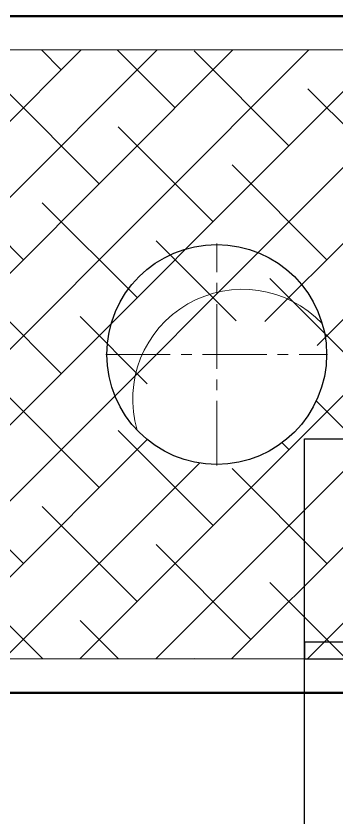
# Model space of a CAD drawing. Header units: millimetres. Extents: x 163705 to 1616509, y 81827 to 302547.
# Drawn here: x 253334 to 254284, y 145290 to 147660 of the extents above; entities that cross this region are included whole.
import ezdxf

# ---------------------------------------------------------------- set-up
doc = ezdxf.new("R2010")
doc.units = ezdxf.units.MM
doc.header["$LTSCALE"] = 10
doc.linetypes.add('CENTER2', pattern=[28.575, 19.05, -3.175, 3.175, -3.175])
for name, color, linetype, lineweight in [('1-中心线', 1, 'CENTER2', 0), ('1-剖面线', 8, 'Continuous', 0), ('1-填充', 8, 'Continuous', 18), ('1-设备轮廓', 2, 'Continuous', 18)]:
    doc.layers.add(name, color=color, linetype=linetype, lineweight=lineweight)

# ---------------------------------------------------------------- blocks, each defined once
blk = doc.blocks.new('G$CE8A1B22C')
blk.add_circle((328, 328), 325)
at = {"layer": '1-中心线'}
for p, q in [((328, 0), (328, 656)), ((0, 328), (656, 328))]:
    blk.add_line(p, q, dxfattribs=at)
at = {"layer": '1-剖面线'}
blk.add_arc((404.3, 195.4), 325, 43.5125, 196.2853, dxfattribs=at)
blk = doc.blocks.new('A$C5A5F0ED2')
at = {"layer": '1-填充'}
h = blk.add_hatch(dxfattribs=at)
h.set_pattern_fill('ANSI38', color=256, scale=50)
h.paths.add_polyline_path([(100, 100), (5900, 100), (5900, 1900), (100, 1900)])
h.paths.add_polyline_path([(675, 1000, 1), (1325, 1000, 1)], flags=16)
h.paths.add_polyline_path([(3325, 1000, 0.677608), (2764.3, 776.2, 0.677608)], flags=16)
h.paths.add_polyline_path([(5325, 1000, 0.677608), (4764.3, 776.2, 0.677608)], flags=16)
for points in [[(0, 0), (6000, 0), (6000, 2000), (0, 2000)], [(100, 100), (5900, 100), (5900, 1900), (100, 1900)]]:
    blk.add_lwpolyline(points, close=True, dxfattribs=at)
blk.add_blockref('G$CE8A1B22C', (2672, 672))
blk = doc.blocks.new('A$C7121566b')
at = {"layer": '1-设备轮廓', "lineweight": 50, "ltscale": 5}
for points in [[(4499.7, 7100.1), (47799.6, 7100.1)], [(4499.7, 5100.1), (47799.6, 5100.1)]]:
    blk.add_lwpolyline(points, dxfattribs=at)
for name, p in [('A$C5A5F0ED2', (40999.7, 5100.1)), ('G$CE8A1B22C', (43671.7, 5772.1))]:
    blk.add_blockref(name, p)
blk = doc.blocks.new('G$C5344DCDD')
for points in [[(1798.8, 2286.6), (3698.8, 2286.6), (3698.8, 386.6), (1798.8, 386.6)], [(1798.8, 2286.6), (3698.8, 2286.6), (3698.8, 386.6), (1798.8, 386.6)], [(2448.8, 2286.6), (2398.8, 2286.6), (2398.8, 386.6), (2448.8, 386.6)]]:
    blk.add_lwpolyline(points, close=True)
blk = doc.blocks.new('A$C790c3438')
at = {"rotation": 270}
blk.add_blockref('G$C5344DCDD', (8656.9, 9202.3), dxfattribs=at)

msp = doc.modelspace()

# ---------------------------------------------------------------- block references
for name, p in [('A$C790c3438', (245144.313, 139006.156)), ('A$C7121566b', (209928.183, 140559.499))]:
    msp.add_blockref(name, p)

doc.saveas('drawing.dxf')
